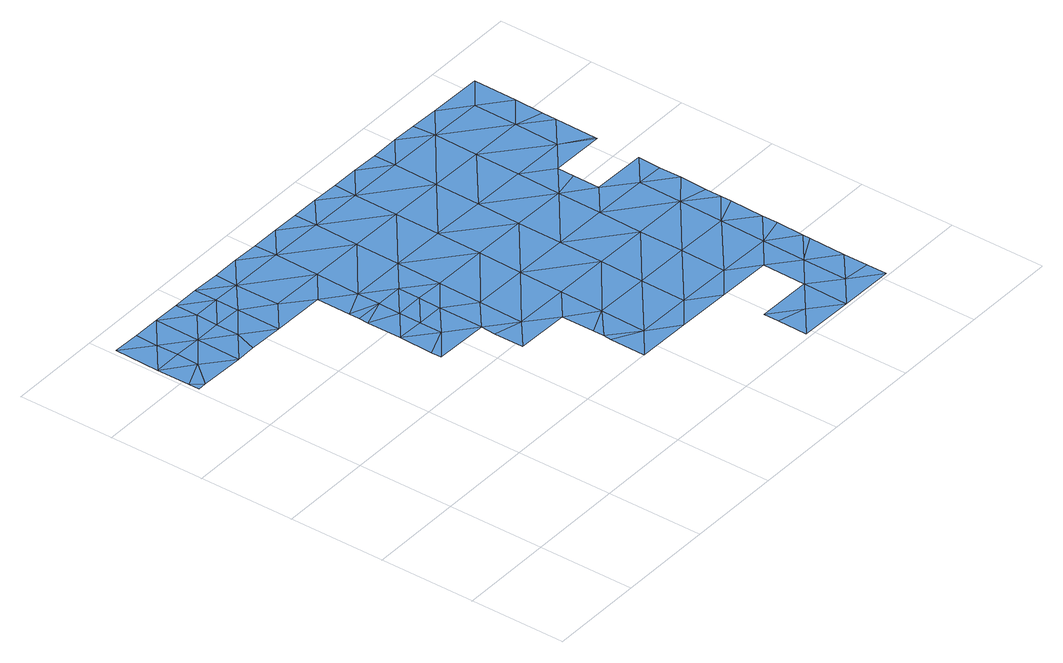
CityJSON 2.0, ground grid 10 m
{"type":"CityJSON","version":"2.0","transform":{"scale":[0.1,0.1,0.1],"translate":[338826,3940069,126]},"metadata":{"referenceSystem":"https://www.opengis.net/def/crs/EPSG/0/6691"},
"CityObjects":{
"waterbody1":{"type":"WaterBody","attributes":{"name":"2","class":"1140","function":"1","WaterBodyRiverFloodingRiskAttribute.description":"1","WaterBodyRiverFloodingRiskAttribute.rankOrg":"1","WaterBodyRiverFloodingRiskAttribute.adminType":"2","WaterBodyRiverFloodingRiskAttribute.scale":"L1"},"geometry":[{"type":"MultiSurface","lod":"1","boundaries":[[[0,1,2]],[[0,3,1]],[[1,3,4]],[[5,4,3]],[[0,6,3]],[[3,7,5]],[[7,3,6]],[[8,7,6]],[[9,8,6]],[[10,7,8]],[[9,11,8]],[[8,12,10]],[[8,11,12]],[[11,13,12]],[[14,15,16]],[[14,17,15]],[[11,18,13]],[[19,12,20]],[[12,13,20]],[[21,19,20]],[[22,17,14]],[[23,21,20]],[[14,16,24]],[[25,26,27]],[[18,28,13]],[[29,18,26]],[[25,29,26]],[[14,30,22]],[[20,13,28]],[[23,20,31]],[[29,28,18]],[[14,24,30]],[[32,33,24]],[[32,34,33]],[[28,35,20]],[[25,36,29]],[[33,37,24]],[[24,37,30]],[[34,38,33]],[[31,20,35]],[[39,28,29]],[[40,41,42]],[[40,43,41]],[[44,30,45]],[[46,31,35]],[[47,41,43]],[[48,49,42]],[[30,37,45]],[[36,44,45]],[[38,50,33]],[[51,39,29]],[[39,35,28]],[[48,38,49]],[[29,36,51]],[[52,46,35]],[[42,41,48]],[[36,45,51]],[[48,50,38]],[[53,45,37]],[[37,33,54]],[[39,55,35]],[[54,33,50]],[[53,51,45]],[[56,48,41]],[[35,55,52]],[[57,41,47]],[[57,56,41]],[[53,37,54]],[[58,50,48]],[[59,39,51]],[[60,52,55]],[[61,57,47]],[[58,54,50]],[[62,59,51]],[[62,51,53]],[[39,59,55]],[[55,63,60]],[[58,48,56]],[[64,53,54]],[[65,66,67]],[[58,68,54]],[[69,63,55]],[[59,69,55]],[[70,65,67]],[[64,62,53]],[[71,57,61]],[[67,66,72]],[[64,54,68]],[[56,57,73]],[[70,67,74]],[[64,75,62]],[[62,76,59]],[[77,63,69]],[[78,68,58]],[[75,76,62]],[[57,71,73]],[[67,72,74]],[[61,79,71]],[[59,76,69]],[[58,56,78]],[[69,80,77]],[[78,56,73]],[[72,81,74]],[[82,64,68]],[[78,83,68]],[[76,84,69]],[[85,73,71]],[[69,84,80]],[[72,86,81]],[[64,82,75]],[[79,74,87]],[[74,81,87]],[[88,85,71]],[[71,79,88]],[[87,88,79]],[[89,78,73]],[[68,83,82]],[[75,90,76]],[[91,80,84]],[[92,81,86]],[[85,89,73]],[[89,83,78]],[[87,81,93]],[[93,81,92]],[[75,82,94]],[[76,95,84]],[[84,96,91]],[[88,87,97]],[[90,75,94]],[[87,93,98]],[[82,83,99]],[[87,98,97]],[[100,94,82]],[[99,101,82]],[[88,102,85]],[[103,102,88]],[[103,88,97]],[[101,100,82]],[[99,83,104]],[[76,90,95]],[[83,89,104]],[[96,84,95]],[[102,105,85]],[[105,106,85]],[[107,90,94]],[[89,85,106]],[[95,108,96]],[[107,94,100]],[[104,109,99]],[[89,110,104]],[[111,89,106]],[[89,111,110]],[[107,112,90]],[[95,113,108]],[[114,104,110]],[[95,90,112]],[[104,114,109]],[[100,115,107]],[[95,116,113]],[[116,95,112]],[[117,118,107]],[[107,115,117]],[[112,107,118]],[[119,120,112]],[[112,120,116]],[[119,112,118]],[[113,116,121]],[[120,121,116]]]}]},
"waterbody2":{"type":"WaterBody","attributes":{"name":"2","class":"1140","function":"1","WaterBodyRiverFloodingRiskAttribute.description":"1","WaterBodyRiverFloodingRiskAttribute.rankOrg":"2","WaterBodyRiverFloodingRiskAttribute.adminType":"2","WaterBodyRiverFloodingRiskAttribute.scale":"L1"},"geometry":[{"type":"MultiSurface","lod":"1","boundaries":[[[21,122,19]],[[19,122,123]],[[122,124,123]],[[125,124,126]],[[126,127,125]],[[4,125,127]],[[4,5,125]],[[5,7,125]],[[7,124,125]],[[123,124,7]],[[10,123,7]],[[10,19,123]],[[10,12,19]]]}]},
"waterbody3":{"type":"WaterBody","attributes":{"name":"2","class":"1140","function":"1","WaterBodyRiverFloodingRiskAttribute.description":"1","WaterBodyRiverFloodingRiskAttribute.rankOrg":"2","WaterBodyRiverFloodingRiskAttribute.adminType":"2","WaterBodyRiverFloodingRiskAttribute.scale":"L1"},"geometry":[{"type":"MultiSurface","lod":"1","boundaries":[[[128,17,129]],[[22,129,17]],[[22,44,129]],[[22,30,44]],[[129,44,36]],[[36,25,129]],[[128,25,27]],[[25,128,129]]]}]}
},
"vertices":[
[14,382,9],[5,393,9],[5,382,9],[33,405,9],[5,428,9],[34,428,9],[61,381,9],[62,427,9],[90,404,9],[82,381,9],[90,427,9],[118,380,9],[119,426,9],[147,403,9],[201,263,9],[172,251,9],[172,241,9],[173,287,9],[174,379,9],[119,450,9],[147,449,9],[119,473,9],[201,286,9],[148,472,9],[229,239,9],[202,332,9],[174,344,9],[174,333,9],[203,402,9],[202,356,9],[229,286,9],[176,472,9],[228,224,9],[256,216,9],[228,193,9],[204,448,9],[230,332,9],[257,262,9],[284,192,9],[260,401,9],[283,137,9],[311,122,9],[284,146,9],[283,100,9],[230,309,9],[258,308,9],[204,471,9],[339,99,9],[312,169,9],[284,157,9],[313,215,9],[259,355,9],[233,471,9],[315,307,9],[314,261,9],[261,447,9],[369,168,9],[368,121,9],[370,214,9],[316,400,9],[261,470,9],[396,98,9],[316,354,9],[289,470,9],[371,306,9],[395,36,9],[394,5,9],[423,28,9],[371,260,9],[317,446,9],[395,52,9],[425,120,9],[451,4,9],[426,167,9],[452,51,9],[372,352,9],[373,399,9],[318,469,9],[426,213,9],[453,97,9],[346,469,9],[480,27,9],[428,305,9],[427,259,9],[374,445,9],[482,166,9],[508,3,9],[480,73,9],[481,119,9],[483,212,9],[430,398,9],[374,468,9],[508,24,9],[508,50,9],[429,351,9],[431,444,9],[403,468,9],[509,96,9],[509,88,9],[456,282,9],[457,328,9],[456,310,9],[510,142,9],[510,125,9],[484,258,9],[511,177,9],[511,188,9],[485,350,9],[429,467,9],[513,281,9],[512,234,9],[511,205,9],[486,397,9],[459,466,9],[512,257,9],[513,327,9],[487,443,9],[513,330,9],[514,373,9],[514,389,9],[515,419,9],[516,465,9],
[91,473,9],[91,450,9],[63,474,9],[34,451,9],[35,474,9],[6,475,9],
[173,323,9],[201,309,9]
]}
